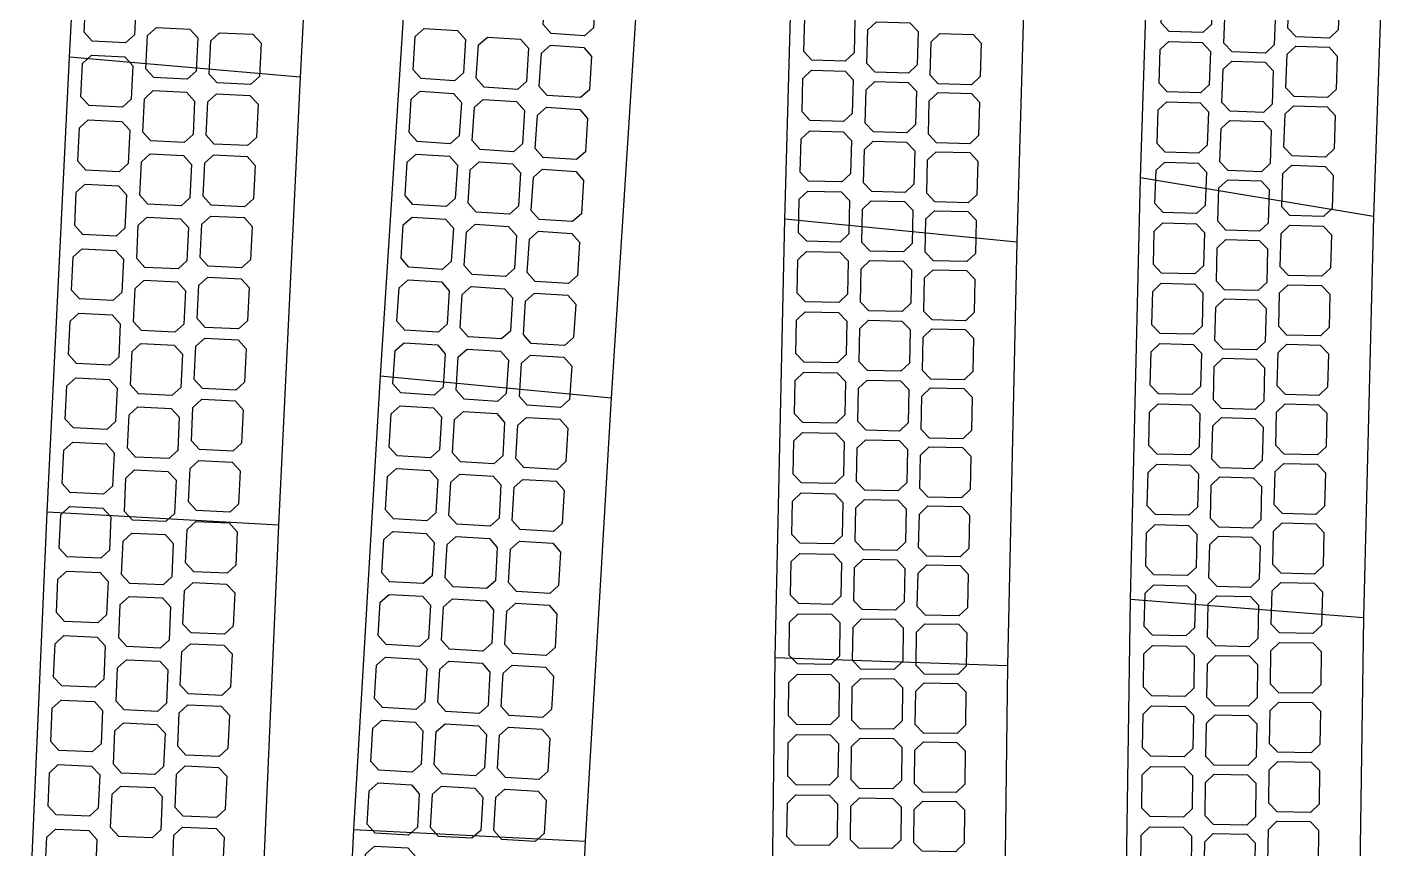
# Model space of a CAD drawing. Header units: millimetres. Extents: x 19106 to 24547, y 13072 to 17462.
# Drawn here: x 22374.4 to 22712.4, y 15459.8 to 15664 of the extents above; entities that cross this region are included whole.
import ezdxf

# ---------------------------------------------------------------- set-up
doc = ezdxf.new("R2010")
doc.units = ezdxf.units.MM
doc.header["$LTSCALE"] = 100
doc.header["$MEASUREMENT"] = 0
doc.layers.add('Default', color=7, linetype='Continuous')
doc.layers.add('PV CELL', color=1, linetype='Continuous')

msp = doc.modelspace()

# ---------------------------------------------------------------- linework, layer by layer
at = {"layer": 'Default'}
for points in [[(22384.92, 15656.59), (22390.72, 15767.52)], [(22447.96, 15761.12), (22442.26, 15651.6)], [(22651.18, 15626.59), (22654.5, 15728.42)], [(22562.74, 15616.34), (22565.74, 15723.14)], [(22623.39, 15713.56), (22620.45, 15610.56)], [(22712.39, 15712.82), (22709.1, 15616.97)], [(22469.32, 15688.47), (22462.18, 15577.38)], [(22519.63, 15571.92), (22526.61, 15680.5)], [(22379.4, 15543.5), (22384.92, 15656.59)], [(22442.26, 15651.6), (22384.92, 15656.59)], [(22442.26, 15651.6), (22384.92, 15656.59)], [(22442.26, 15651.6), (22436.86, 15540.22)], [(22648.64, 15521.81), (22651.18, 15626.59)], [(22709.1, 15616.97), (22651.18, 15626.59)], [(22709.1, 15616.97), (22651.18, 15626.59)], [(22560.36, 15507.33), (22562.74, 15616.34)], [(22620.45, 15610.56), (22562.74, 15616.34)], [(22620.45, 15610.56), (22562.74, 15616.34)], [(22709.1, 15616.97), (22706.59, 15517.18)], [(22620.45, 15610.56), (22618.14, 15505.36)], [(22462.18, 15577.38), (22455.57, 15464.6)], [(22462.18, 15577.38), (22519.63, 15571.92)], [(22462.18, 15577.38), (22519.63, 15571.92)], [(22513.16, 15461.73), (22519.63, 15571.92)], [(22374.41, 15429.57), (22379.4, 15543.5)], [(22436.86, 15540.22), (22379.4, 15543.5)], [(22436.86, 15540.22), (22379.4, 15543.5)], [(22436.86, 15540.22), (22432, 15428.3)], [(22647.12, 15415.23), (22648.64, 15521.81)], [(22706.59, 15517.18), (22648.64, 15521.81)], [(22706.59, 15517.18), (22648.64, 15521.81)], [(22706.59, 15517.18), (22705.1, 15415.07)], [(22558.99, 15397.32), (22560.36, 15507.33)], [(22560.36, 15507.33), (22618.14, 15505.36)], [(22560.36, 15507.33), (22618.14, 15505.36)], [(22618.14, 15505.36), (22616.81, 15398.49)], [(22455.57, 15464.6), (22450.02, 15352.53)], [(22455.57, 15464.6), (22513.16, 15461.73)], [(22455.57, 15464.6), (22513.16, 15461.73)], [(22507.78, 15352.47), (22513.16, 15461.73)]]:
    msp.add_lwpolyline(points, dxfattribs=at)
at = {"layer": 'PV CELL'}
for points in [[(22658.32, 15662.97), (22656.3, 15665.15), (22656.58, 15673.44), (22658.75, 15675.47), (22667.05, 15675.18), (22669.07, 15673.01), (22668.79, 15664.72), (22666.62, 15662.69), (22658.32, 15662.97)], [(22399.52, 15672.63), (22401.5, 15670.42), (22401.07, 15662.13), (22398.87, 15660.14), (22390.58, 15660.57), (22388.59, 15662.78), (22389.02, 15671.07), (22391.23, 15673.06), (22399.52, 15672.63)], [(22504.66, 15662.46), (22502.7, 15664.69), (22503.24, 15672.97), (22505.47, 15674.93), (22513.75, 15674.4), (22515.71, 15672.17), (22515.18, 15663.89), (22512.95, 15661.92), (22504.66, 15662.46)], [(22689.85, 15661.62), (22687.82, 15663.79), (22688.11, 15672.09), (22690.28, 15674.11), (22698.57, 15673.83), (22700.6, 15671.66), (22700.32, 15663.36), (22698.15, 15661.33), (22689.85, 15661.62)], [(22673.93, 15657.88), (22671.91, 15660.05), (22672.19, 15668.34), (22674.36, 15670.37), (22682.66, 15670.09), (22684.69, 15667.92), (22684.4, 15659.62), (22682.23, 15657.59), (22673.93, 15657.88)], [(22578.14, 15668.08), (22580.18, 15665.92), (22579.95, 15657.63), (22577.79, 15655.59), (22569.49, 15655.82), (22567.45, 15657.98), (22567.69, 15666.28), (22569.85, 15668.32), (22578.14, 15668.08)], [(22593.84, 15665.14), (22595.88, 15662.98), (22595.65, 15654.68), (22593.49, 15652.64), (22585.19, 15652.88), (22583.15, 15655.04), (22583.39, 15663.34), (22585.55, 15665.37), (22593.84, 15665.14)], [(22414.81, 15663.57), (22416.8, 15661.37), (22416.4, 15653.08), (22414.2, 15651.09), (22405.91, 15651.49), (22403.92, 15653.69), (22404.32, 15661.98), (22406.52, 15663.98), (22414.81, 15663.57)], [(22430.54, 15662.26), (22432.54, 15660.06), (22432.13, 15651.77), (22429.93, 15649.77), (22421.64, 15650.18), (22419.65, 15652.38), (22420.05, 15660.67), (22422.25, 15662.66), (22430.54, 15662.26)], [(22472.32, 15651.24), (22470.36, 15653.47), (22470.89, 15661.75), (22473.12, 15663.71), (22481.41, 15663.18), (22483.37, 15660.95), (22482.84, 15652.66), (22480.61, 15650.7), (22472.32, 15651.24)], [(22609.54, 15662.19), (22611.58, 15660.04), (22611.35, 15651.74), (22609.19, 15649.7), (22600.89, 15649.94), (22598.85, 15652.09), (22599.09, 15660.39), (22601.25, 15662.43), (22609.54, 15662.19)], [(22488, 15649.11), (22486.04, 15651.34), (22486.57, 15659.63), (22488.8, 15661.59), (22497.08, 15661.05), (22499.04, 15658.82), (22498.51, 15650.54), (22496.28, 15648.58), (22488, 15649.11)], [(22503.67, 15647.05), (22501.71, 15649.29), (22502.25, 15657.57), (22504.48, 15659.53), (22512.76, 15659), (22514.72, 15656.77), (22514.19, 15648.48), (22511.96, 15646.52), (22503.67, 15647.05)], [(22657.81, 15647.98), (22655.78, 15650.15), (22656.07, 15658.45), (22658.24, 15660.47), (22666.53, 15660.19), (22668.56, 15658.02), (22668.27, 15649.72), (22666.1, 15647.7), (22657.81, 15647.98)], [(22689.34, 15646.82), (22687.32, 15648.99), (22687.6, 15657.29), (22689.77, 15659.31), (22698.07, 15659.03), (22700.09, 15656.86), (22699.81, 15648.56), (22697.64, 15646.54), (22689.34, 15646.82)], [(22398.67, 15656.64), (22400.67, 15654.44), (22400.27, 15646.15), (22398.07, 15644.15), (22389.78, 15644.55), (22387.78, 15646.75), (22388.18, 15655.04), (22390.38, 15657.04), (22398.67, 15656.64)], [(22673.43, 15643.13), (22671.4, 15645.3), (22671.69, 15653.59), (22673.86, 15655.62), (22682.15, 15655.33), (22684.18, 15653.16), (22683.89, 15644.87), (22681.72, 15642.84), (22673.43, 15643.13)], [(22577.72, 15653.07), (22579.76, 15650.91), (22579.52, 15642.62), (22577.36, 15640.58), (22569.06, 15640.81), (22567.02, 15642.97), (22567.26, 15651.27), (22569.42, 15653.31), (22577.72, 15653.07)], [(22593.42, 15650.3), (22595.46, 15648.14), (22595.22, 15639.84), (22593.07, 15637.8), (22584.77, 15638.04), (22582.73, 15640.2), (22582.97, 15648.49), (22585.12, 15650.53), (22593.42, 15650.3)], [(22414.04, 15647.86), (22416.04, 15645.66), (22415.64, 15637.37), (22413.44, 15635.37), (22405.15, 15635.77), (22403.15, 15637.97), (22403.56, 15646.26), (22405.75, 15648.26), (22414.04, 15647.86)], [(22429.8, 15647.07), (22431.8, 15644.87), (22431.4, 15636.58), (22429.2, 15634.59), (22420.91, 15634.99), (22418.91, 15637.19), (22419.31, 15645.48), (22421.51, 15647.47), (22429.8, 15647.07)], [(22471.32, 15635.62), (22469.36, 15637.85), (22469.89, 15646.13), (22472.12, 15648.09), (22480.4, 15647.56), (22482.36, 15645.33), (22481.83, 15637.04), (22479.6, 15635.08), (22471.32, 15635.62)], [(22487, 15633.6), (22485.04, 15635.83), (22485.57, 15644.12), (22487.8, 15646.08), (22496.08, 15645.54), (22498.04, 15643.31), (22497.51, 15635.03), (22495.28, 15633.07), (22487, 15633.6)], [(22609.13, 15647.52), (22611.17, 15645.36), (22610.93, 15637.07), (22608.77, 15635.03), (22600.47, 15635.26), (22598.43, 15637.42), (22598.67, 15645.72), (22600.83, 15647.76), (22609.13, 15647.52)], [(22657.29, 15632.99), (22655.27, 15635.16), (22655.55, 15643.45), (22657.72, 15645.48), (22666.02, 15645.2), (22668.04, 15643.02), (22667.76, 15634.73), (22665.59, 15632.7), (22657.29, 15632.99)], [(22502.68, 15631.65), (22500.72, 15633.88), (22501.26, 15642.17), (22503.49, 15644.13), (22511.77, 15643.59), (22513.73, 15641.36), (22513.2, 15633.08), (22510.97, 15631.12), (22502.68, 15631.65)], [(22688.83, 15632.02), (22686.81, 15634.19), (22687.09, 15642.49), (22689.26, 15644.51), (22697.56, 15644.23), (22699.58, 15642.06), (22699.3, 15633.76), (22697.13, 15631.74), (22688.83, 15632.02)], [(22397.9, 15640.61), (22399.89, 15638.41), (22399.49, 15630.12), (22397.29, 15628.12), (22389, 15628.53), (22387, 15630.73), (22387.41, 15639.02), (22389.61, 15641.01), (22397.9, 15640.61)], [(22577.29, 15638.06), (22579.33, 15635.9), (22579.09, 15627.61), (22576.93, 15625.57), (22568.64, 15625.8), (22566.6, 15627.96), (22566.83, 15636.26), (22568.99, 15638.3), (22577.29, 15638.06)], [(22672.92, 15628.37), (22670.89, 15630.54), (22671.18, 15638.84), (22673.35, 15640.87), (22681.64, 15640.58), (22683.67, 15638.41), (22683.39, 15630.11), (22681.22, 15628.09), (22672.92, 15628.37)], [(22593, 15635.46), (22595.04, 15633.3), (22594.8, 15625), (22592.64, 15622.96), (22584.35, 15623.2), (22582.31, 15625.36), (22582.54, 15633.65), (22584.7, 15635.69), (22593, 15635.46)], [(22413.28, 15632.14), (22415.28, 15629.94), (22414.87, 15621.65), (22412.68, 15619.66), (22404.39, 15620.06), (22402.39, 15622.26), (22402.79, 15630.55), (22404.99, 15632.54), (22413.28, 15632.14)], [(22429.07, 15631.88), (22431.06, 15629.68), (22430.66, 15621.39), (22428.46, 15619.4), (22420.17, 15619.8), (22418.17, 15622), (22418.58, 15630.29), (22420.78, 15632.28), (22429.07, 15631.88)], [(22470.31, 15620), (22468.35, 15622.23), (22468.88, 15630.51), (22471.12, 15632.47), (22479.4, 15631.94), (22481.36, 15629.71), (22480.83, 15621.42), (22478.6, 15619.46), (22470.31, 15620)], [(22608.71, 15632.85), (22610.75, 15630.69), (22610.51, 15622.39), (22608.35, 15620.35), (22600.06, 15620.59), (22598.02, 15622.75), (22598.25, 15631.04), (22600.41, 15633.08), (22608.71, 15632.85)], [(22486, 15618.09), (22484.04, 15620.32), (22484.57, 15628.61), (22486.8, 15630.57), (22495.09, 15630.03), (22497.05, 15627.8), (22496.51, 15619.52), (22494.28, 15617.56), (22486, 15618.09)], [(22501.69, 15616.25), (22499.73, 15618.48), (22500.26, 15626.76), (22502.5, 15628.72), (22510.78, 15628.19), (22512.74, 15625.96), (22512.21, 15617.68), (22509.98, 15615.72), (22501.69, 15616.25)], [(22656.78, 15618), (22654.75, 15620.17), (22655.04, 15628.46), (22657.21, 15630.49), (22665.5, 15630.2), (22667.53, 15628.03), (22667.24, 15619.74), (22665.07, 15617.71), (22656.78, 15618)], [(22688.32, 15617.22), (22686.3, 15619.39), (22686.58, 15627.69), (22688.75, 15629.72), (22697.05, 15629.43), (22699.08, 15627.26), (22698.79, 15618.96), (22696.62, 15616.94), (22688.32, 15617.22)], [(22397.12, 15624.58), (22399.11, 15622.38), (22398.71, 15614.09), (22396.51, 15612.1), (22388.22, 15612.5), (22386.23, 15614.7), (22386.63, 15622.99), (22388.83, 15624.98), (22397.12, 15624.58)], [(22672.41, 15613.62), (22670.39, 15615.79), (22670.67, 15624.09), (22672.84, 15626.11), (22681.14, 15625.83), (22683.16, 15623.66), (22682.88, 15615.36), (22680.71, 15613.33), (22672.41, 15613.62)], [(22576.79, 15623.12), (22578.84, 15620.98), (22578.66, 15612.68), (22576.51, 15610.63), (22568.22, 15610.81), (22566.16, 15612.95), (22566.35, 15621.25), (22568.49, 15623.31), (22576.79, 15623.12)], [(22592.52, 15620.68), (22594.57, 15618.54), (22594.39, 15610.24), (22592.24, 15608.19), (22583.94, 15608.37), (22581.89, 15610.51), (22582.07, 15618.81), (22584.22, 15620.87), (22592.52, 15620.68)], [(22608.24, 15618.24), (22610.3, 15616.1), (22610.12, 15607.8), (22607.97, 15605.75), (22599.67, 15605.93), (22597.62, 15608.07), (22597.8, 15616.37), (22599.95, 15618.42), (22608.24, 15618.24)], [(22412.52, 15616.42), (22414.51, 15614.23), (22414.11, 15605.94), (22411.91, 15603.94), (22403.62, 15604.34), (22401.63, 15606.54), (22402.03, 15614.83), (22404.23, 15616.83), (22412.52, 15616.42)], [(22428.33, 15616.69), (22430.32, 15614.49), (22429.92, 15606.2), (22427.72, 15604.21), (22419.43, 15604.61), (22417.44, 15606.81), (22417.84, 15615.1), (22420.04, 15617.1), (22428.33, 15616.69)], [(22469.31, 15604.38), (22467.35, 15606.61), (22467.88, 15614.89), (22470.11, 15616.85), (22478.39, 15616.32), (22480.35, 15614.09), (22479.82, 15605.8), (22477.59, 15603.84), (22469.31, 15604.38)], [(22485, 15602.58), (22483.04, 15604.81), (22483.58, 15613.1), (22485.81, 15615.06), (22494.09, 15614.53), (22496.05, 15612.29), (22495.52, 15604.01), (22493.29, 15602.05), (22485, 15602.58)], [(22656.4, 15602.9), (22654.36, 15605.05), (22654.56, 15613.35), (22656.72, 15615.4), (22665.01, 15615.19), (22667.06, 15613.04), (22666.85, 15604.74), (22664.7, 15602.69), (22656.4, 15602.9)], [(22687.95, 15602.32), (22685.91, 15604.48), (22686.12, 15612.77), (22688.27, 15614.82), (22696.56, 15614.61), (22698.61, 15612.46), (22698.4, 15604.16), (22696.25, 15602.12), (22687.95, 15602.32)], [(22500.7, 15600.85), (22498.74, 15603.08), (22499.27, 15611.36), (22501.5, 15613.32), (22509.79, 15612.79), (22511.75, 15610.56), (22511.22, 15602.28), (22508.99, 15600.31), (22500.7, 15600.85)], [(22672.08, 15598.76), (22670.03, 15600.92), (22670.24, 15609.21), (22672.4, 15611.26), (22680.69, 15611.05), (22682.74, 15608.9), (22682.53, 15600.6), (22680.38, 15598.56), (22672.08, 15598.76)], [(22396.34, 15608.55), (22398.34, 15606.35), (22397.93, 15598.06), (22395.73, 15596.07), (22387.44, 15596.47), (22385.45, 15598.67), (22385.85, 15606.96), (22388.05, 15608.96), (22396.34, 15608.55)], [(22576.46, 15608.11), (22578.51, 15605.97), (22578.33, 15597.67), (22576.18, 15595.61), (22567.89, 15595.8), (22565.83, 15597.94), (22566.01, 15606.24), (22568.16, 15608.29), (22576.46, 15608.11)], [(22592.19, 15605.84), (22594.24, 15603.69), (22594.06, 15595.4), (22591.92, 15593.34), (22583.62, 15593.52), (22581.56, 15595.67), (22581.75, 15603.97), (22583.89, 15606.02), (22592.19, 15605.84)], [(22411.76, 15600.71), (22413.75, 15598.51), (22413.35, 15590.22), (22411.15, 15588.22), (22402.86, 15588.63), (22400.86, 15590.82), (22401.27, 15599.12), (22403.47, 15601.11), (22411.76, 15600.71)], [(22427.59, 15601.51), (22429.59, 15599.31), (22429.18, 15591.02), (22426.98, 15589.02), (22418.69, 15589.42), (22416.7, 15591.62), (22417.1, 15599.91), (22419.3, 15601.91), (22427.59, 15601.51)], [(22468.3, 15588.76), (22466.34, 15590.99), (22466.88, 15599.27), (22469.11, 15601.23), (22477.39, 15600.7), (22479.35, 15598.47), (22478.82, 15590.18), (22476.59, 15588.22), (22468.3, 15588.76)], [(22607.92, 15603.57), (22609.98, 15601.42), (22609.79, 15593.12), (22607.65, 15591.07), (22599.35, 15591.25), (22597.3, 15593.4), (22597.48, 15601.7), (22599.62, 15603.75), (22607.92, 15603.57)], [(22484.01, 15587.07), (22482.05, 15589.3), (22482.58, 15597.59), (22484.81, 15599.55), (22493.09, 15599.02), (22495.05, 15596.79), (22494.52, 15588.5), (22492.29, 15586.54), (22484.01, 15587.07)], [(22499.71, 15585.44), (22497.75, 15587.67), (22498.28, 15595.96), (22500.51, 15597.92), (22508.8, 15597.39), (22510.76, 15595.16), (22510.22, 15586.87), (22507.99, 15584.91), (22499.71, 15585.44)], [(22656.03, 15587.9), (22653.98, 15590.06), (22654.19, 15598.35), (22656.34, 15600.4), (22664.64, 15600.19), (22666.68, 15598.04), (22666.48, 15589.74), (22664.32, 15587.7), (22656.03, 15587.9)], [(22687.58, 15587.52), (22685.54, 15589.67), (22685.74, 15597.97), (22687.9, 15600.02), (22696.19, 15599.81), (22698.24, 15597.66), (22698.03, 15589.36), (22695.88, 15587.31), (22687.58, 15587.52)], [(22671.71, 15584.01), (22669.66, 15586.16), (22669.87, 15594.46), (22672.02, 15596.5), (22680.32, 15596.3), (22682.37, 15594.14), (22682.16, 15585.85), (22680.01, 15583.8), (22671.71, 15584.01)], [(22395.56, 15592.53), (22397.56, 15590.33), (22397.16, 15582.04), (22394.96, 15580.04), (22386.67, 15580.44), (22384.67, 15582.64), (22385.07, 15590.93), (22387.27, 15592.93), (22395.56, 15592.53)], [(22576.13, 15593.1), (22578.18, 15590.95), (22578, 15582.66), (22575.85, 15580.6), (22567.56, 15580.78), (22565.5, 15582.93), (22565.68, 15591.23), (22567.83, 15593.28), (22576.13, 15593.1)], [(22591.86, 15590.99), (22593.92, 15588.85), (22593.73, 15580.55), (22591.59, 15578.5), (22583.29, 15578.68), (22581.24, 15580.83), (22581.42, 15589.12), (22583.57, 15591.18), (22591.86, 15590.99)], [(22607.6, 15588.89), (22609.65, 15586.74), (22609.47, 15578.45), (22607.32, 15576.39), (22599.03, 15576.58), (22596.97, 15578.72), (22597.16, 15587.02), (22599.3, 15589.07), (22607.6, 15588.89)], [(22410.99, 15584.99), (22412.99, 15582.79), (22412.59, 15574.5), (22410.39, 15572.51), (22402.1, 15572.91), (22400.1, 15575.11), (22400.5, 15583.4), (22402.7, 15585.39), (22410.99, 15584.99)], [(22426.85, 15586.32), (22428.85, 15584.12), (22428.45, 15575.83), (22426.25, 15573.83), (22417.96, 15574.23), (22415.96, 15576.43), (22416.36, 15584.72), (22418.56, 15586.72), (22426.85, 15586.32)], [(22467.3, 15573.13), (22465.34, 15575.37), (22465.87, 15583.65), (22468.1, 15585.61), (22476.38, 15585.08), (22478.35, 15582.85), (22477.81, 15574.56), (22475.58, 15572.6), (22467.3, 15573.13)], [(22655.65, 15572.91), (22653.6, 15575.06), (22653.81, 15583.36), (22655.96, 15585.4), (22664.26, 15585.19), (22666.31, 15583.04), (22666.1, 15574.74), (22663.95, 15572.7), (22655.65, 15572.91)], [(22687.21, 15572.72), (22685.16, 15574.87), (22685.37, 15583.17), (22687.52, 15585.22), (22695.82, 15585.01), (22697.87, 15582.85), (22697.66, 15574.56), (22695.51, 15572.51), (22687.21, 15572.72)], [(22483.01, 15571.56), (22481.05, 15573.8), (22481.58, 15582.08), (22483.81, 15584.04), (22492.09, 15583.51), (22494.05, 15581.28), (22493.52, 15572.99), (22491.29, 15571.03), (22483.01, 15571.56)], [(22498.72, 15570.04), (22496.76, 15572.27), (22497.29, 15580.56), (22499.52, 15582.52), (22507.81, 15581.98), (22509.77, 15579.75), (22509.23, 15571.47), (22507, 15569.51), (22498.72, 15570.04)], [(22671.34, 15569.25), (22669.29, 15571.4), (22669.5, 15579.7), (22671.65, 15581.75), (22679.95, 15581.54), (22682, 15579.39), (22681.79, 15571.09), (22679.64, 15569.04), (22671.34, 15569.25)], [(22575.8, 15578.09), (22577.85, 15575.94), (22577.67, 15567.64), (22575.52, 15565.59), (22567.23, 15565.77), (22565.17, 15567.92), (22565.35, 15576.22), (22567.5, 15578.27), (22575.8, 15578.09)], [(22394.78, 15576.5), (22396.78, 15574.3), (22396.38, 15566.01), (22394.18, 15564.01), (22385.89, 15564.41), (22383.89, 15566.61), (22384.29, 15574.9), (22386.49, 15576.9), (22394.78, 15576.5)], [(22591.54, 15576.15), (22593.59, 15574.01), (22593.41, 15565.71), (22591.26, 15563.65), (22582.96, 15563.84), (22580.91, 15565.98), (22581.09, 15574.28), (22583.24, 15576.33), (22591.54, 15576.15)], [(22607.28, 15574.21), (22609.33, 15572.07), (22609.15, 15563.77), (22607, 15561.72), (22598.7, 15561.9), (22596.65, 15564.05), (22596.83, 15572.34), (22598.98, 15574.4), (22607.28, 15574.21)], [(22426.12, 15571.13), (22428.11, 15568.93), (22427.71, 15560.64), (22425.51, 15558.64), (22417.22, 15559.05), (22415.22, 15561.25), (22415.63, 15569.54), (22417.83, 15571.53), (22426.12, 15571.13)], [(22410.23, 15569.28), (22412.23, 15567.08), (22411.82, 15558.79), (22409.62, 15556.79), (22401.33, 15557.19), (22399.34, 15559.39), (22399.74, 15567.68), (22401.94, 15569.68), (22410.23, 15569.28)], [(22466.39, 15557.45), (22464.42, 15559.67), (22464.9, 15567.95), (22467.12, 15569.93), (22475.41, 15569.44), (22477.38, 15567.22), (22476.9, 15558.94), (22474.68, 15556.96), (22466.39, 15557.45)], [(22482.11, 15555.99), (22480.14, 15558.21), (22480.62, 15566.5), (22482.84, 15568.47), (22491.13, 15567.98), (22493.1, 15565.76), (22492.62, 15557.48), (22490.4, 15555.5), (22482.11, 15555.99)], [(22655.27, 15557.91), (22653.23, 15560.06), (22653.44, 15568.36), (22655.59, 15570.41), (22663.88, 15570.2), (22665.93, 15568.04), (22665.72, 15559.75), (22663.57, 15557.7), (22655.27, 15557.91)], [(22686.84, 15557.92), (22684.79, 15560.07), (22685, 15568.37), (22687.15, 15570.41), (22695.45, 15570.2), (22697.5, 15568.05), (22697.29, 15559.75), (22695.14, 15557.71), (22686.84, 15557.92)], [(22497.83, 15554.57), (22495.86, 15556.79), (22496.34, 15565.08), (22498.56, 15567.05), (22506.85, 15566.57), (22508.82, 15564.35), (22508.34, 15556.06), (22506.12, 15554.09), (22497.83, 15554.57)], [(22670.97, 15554.49), (22668.92, 15556.65), (22669.13, 15564.94), (22671.28, 15566.99), (22679.58, 15566.78), (22681.63, 15564.63), (22681.42, 15556.33), (22679.27, 15554.29), (22670.97, 15554.49)], [(22394.01, 15560.47), (22396, 15558.27), (22395.6, 15549.98), (22393.4, 15547.98), (22385.11, 15548.39), (22383.11, 15550.59), (22383.52, 15558.88), (22385.72, 15560.87), (22394.01, 15560.47)], [(22575.47, 15563.08), (22577.52, 15560.93), (22577.34, 15552.63), (22575.19, 15550.58), (22566.9, 15550.76), (22564.84, 15552.91), (22565.02, 15561.2), (22567.17, 15563.26), (22575.47, 15563.08)], [(22591.21, 15561.31), (22593.26, 15559.16), (22593.08, 15550.86), (22590.94, 15548.81), (22582.64, 15548.99), (22580.58, 15551.14), (22580.77, 15559.44), (22582.91, 15561.49), (22591.21, 15561.31)], [(22606.95, 15559.54), (22609.01, 15557.39), (22608.82, 15549.09), (22606.68, 15547.04), (22598.38, 15547.22), (22596.33, 15549.37), (22596.51, 15557.67), (22598.66, 15559.72), (22606.95, 15559.54)], [(22409.41, 15553.62), (22411.41, 15551.43), (22411.05, 15543.13), (22408.86, 15541.13), (22400.57, 15541.49), (22398.57, 15543.68), (22398.93, 15551.97), (22401.11, 15553.98), (22409.41, 15553.62)], [(22425.38, 15555.94), (22427.37, 15553.74), (22426.97, 15545.45), (22424.77, 15543.45), (22416.48, 15543.86), (22414.49, 15546.06), (22414.89, 15554.35), (22417.09, 15556.34), (22425.38, 15555.94)], [(22465.47, 15541.82), (22463.5, 15544.04), (22463.99, 15552.33), (22466.21, 15554.3), (22474.49, 15553.82), (22476.47, 15551.6), (22475.98, 15543.31), (22473.76, 15541.34), (22465.47, 15541.82)], [(22654.9, 15542.91), (22652.85, 15545.06), (22653.06, 15553.36), (22655.21, 15555.41), (22663.51, 15555.2), (22665.55, 15553.05), (22665.35, 15544.75), (22663.19, 15542.7), (22654.9, 15542.91)], [(22686.47, 15543.11), (22684.42, 15545.27), (22684.63, 15553.56), (22686.78, 15555.61), (22695.08, 15555.4), (22697.13, 15553.25), (22696.92, 15544.95), (22694.77, 15542.91), (22686.47, 15543.11)], [(22481.2, 15540.48), (22479.23, 15542.69), (22479.71, 15550.98), (22481.93, 15552.95), (22490.22, 15552.47), (22492.19, 15550.25), (22491.71, 15541.96), (22489.49, 15539.99), (22481.2, 15540.48)], [(22496.93, 15539.17), (22494.95, 15541.39), (22495.44, 15549.67), (22497.66, 15551.64), (22505.95, 15551.16), (22507.92, 15548.94), (22507.43, 15540.65), (22505.21, 15538.68), (22496.93, 15539.17)], [(22670.6, 15539.74), (22668.55, 15541.89), (22668.76, 15550.19), (22670.91, 15552.23), (22679.21, 15552.02), (22681.26, 15549.87), (22681.05, 15541.57), (22678.9, 15539.53), (22670.6, 15539.74)], [(22575.14, 15548.06), (22577.19, 15545.92), (22577.01, 15537.62), (22574.86, 15535.57), (22566.56, 15535.75), (22564.51, 15537.9), (22564.69, 15546.19), (22566.84, 15548.25), (22575.14, 15548.06)], [(22393.22, 15544.5), (22395.23, 15542.31), (22394.87, 15534.01), (22392.68, 15532.01), (22384.38, 15532.37), (22382.38, 15534.56), (22382.74, 15542.85), (22384.93, 15544.86), (22393.22, 15544.5)], [(22590.88, 15546.46), (22592.94, 15544.32), (22592.76, 15536.02), (22590.61, 15533.97), (22582.31, 15534.15), (22580.26, 15536.29), (22580.44, 15544.59), (22582.59, 15546.65), (22590.88, 15546.46)], [(22606.63, 15544.86), (22608.68, 15542.72), (22608.5, 15534.42), (22606.36, 15532.36), (22598.06, 15532.55), (22596, 15534.69), (22596.19, 15542.99), (22598.33, 15545.04), (22606.63, 15544.86)], [(22424.64, 15540.81), (22426.65, 15538.62), (22426.29, 15530.32), (22424.1, 15528.32), (22415.81, 15528.68), (22413.8, 15530.87), (22414.16, 15539.16), (22416.35, 15541.16), (22424.64, 15540.81)], [(22654.52, 15527.91), (22652.47, 15530.07), (22652.68, 15538.36), (22654.83, 15540.41), (22663.13, 15540.2), (22665.18, 15538.05), (22664.97, 15529.75), (22662.82, 15527.71), (22654.52, 15527.91)], [(22686.1, 15528.31), (22684.05, 15530.46), (22684.26, 15538.76), (22686.41, 15540.81), (22694.71, 15540.6), (22696.75, 15538.45), (22696.55, 15530.15), (22694.39, 15528.1), (22686.1, 15528.31)], [(22408.72, 15537.9), (22410.73, 15535.71), (22410.37, 15527.41), (22408.18, 15525.41), (22399.89, 15525.77), (22397.88, 15527.96), (22398.24, 15536.25), (22400.43, 15538.25), (22408.72, 15537.9)], [(22464.56, 15526.2), (22462.58, 15528.42), (22463.07, 15536.7), (22465.29, 15538.68), (22473.58, 15538.19), (22475.55, 15535.97), (22475.06, 15527.69), (22472.84, 15525.71), (22464.56, 15526.2)], [(22480.29, 15524.96), (22478.32, 15527.18), (22478.8, 15535.47), (22481.02, 15537.44), (22489.31, 15536.95), (22491.28, 15534.73), (22490.8, 15526.45), (22488.58, 15524.47), (22480.29, 15524.96)], [(22670.23, 15524.98), (22668.18, 15527.13), (22668.39, 15535.43), (22670.54, 15537.48), (22678.84, 15537.27), (22680.89, 15535.11), (22680.68, 15526.82), (22678.53, 15524.77), (22670.23, 15524.98)], [(22496.02, 15523.76), (22494.05, 15525.98), (22494.54, 15534.26), (22496.76, 15536.24), (22505.04, 15535.75), (22507.02, 15533.53), (22506.53, 15525.25), (22504.31, 15523.27), (22496.02, 15523.76)], [(22574.81, 15533.05), (22576.86, 15530.91), (22576.68, 15522.61), (22574.53, 15520.56), (22566.23, 15520.74), (22564.18, 15522.88), (22564.36, 15531.18), (22566.51, 15533.23), (22574.81, 15533.05)], [(22590.56, 15531.62), (22592.61, 15529.47), (22592.43, 15521.18), (22590.28, 15519.12), (22581.98, 15519.3), (22579.93, 15521.45), (22580.11, 15529.75), (22582.26, 15531.8), (22590.56, 15531.62)], [(22606.31, 15530.19), (22608.36, 15528.04), (22608.18, 15519.74), (22606.03, 15517.69), (22597.73, 15517.87), (22595.68, 15520.02), (22595.86, 15528.32), (22598.01, 15530.37), (22606.31, 15530.19)], [(22392.52, 15528.46), (22394.53, 15526.28), (22394.17, 15517.98), (22391.98, 15515.98), (22383.69, 15516.34), (22381.68, 15518.53), (22382.04, 15526.82), (22384.23, 15528.82), (22392.52, 15528.46)], [(22423.98, 15525.61), (22425.99, 15523.42), (22425.63, 15515.13), (22423.44, 15513.12), (22415.15, 15513.48), (22413.14, 15515.67), (22413.5, 15523.97), (22415.69, 15525.97), (22423.98, 15525.61)], [(22654.14, 15512.92), (22652.1, 15515.07), (22652.31, 15523.37), (22654.46, 15525.41), (22662.76, 15525.2), (22664.8, 15523.05), (22664.59, 15514.76), (22662.44, 15512.71), (22654.14, 15512.92)], [(22685.72, 15513.51), (22683.68, 15515.66), (22683.89, 15523.96), (22686.04, 15526), (22694.34, 15525.8), (22696.38, 15523.64), (22696.17, 15515.35), (22694.02, 15513.3), (22685.72, 15513.51)], [(22408.04, 15522.17), (22410.05, 15519.99), (22409.69, 15511.69), (22407.5, 15509.69), (22399.21, 15510.05), (22397.2, 15512.24), (22397.56, 15520.53), (22399.75, 15522.53), (22408.04, 15522.17)], [(22463.64, 15510.57), (22461.67, 15512.79), (22462.15, 15521.08), (22464.37, 15523.05), (22472.66, 15522.57), (22474.63, 15520.35), (22474.15, 15512.06), (22471.93, 15510.09), (22463.64, 15510.57)], [(22479.38, 15509.45), (22477.41, 15511.66), (22477.89, 15519.95), (22480.11, 15521.92), (22488.4, 15521.44), (22490.37, 15519.22), (22489.89, 15510.93), (22487.67, 15508.96), (22479.38, 15509.45)], [(22495.12, 15508.35), (22493.15, 15510.57), (22493.63, 15518.86), (22495.85, 15520.83), (22504.14, 15520.34), (22506.11, 15518.12), (22505.63, 15509.84), (22503.41, 15507.86), (22495.12, 15508.35)], [(22669.86, 15510.22), (22667.81, 15512.37), (22668.02, 15520.67), (22670.17, 15522.72), (22678.47, 15522.51), (22680.52, 15520.36), (22680.31, 15512.06), (22678.16, 15510.01), (22669.86, 15510.22)], [(22574.36, 15518.14), (22576.44, 15516.02), (22576.34, 15507.72), (22574.21, 15505.64), (22565.91, 15505.75), (22563.84, 15507.87), (22563.94, 15516.17), (22566.07, 15518.25), (22574.36, 15518.14)], [(22590.13, 15516.88), (22592.2, 15514.75), (22592.1, 15506.45), (22589.97, 15504.38), (22581.67, 15504.48), (22579.6, 15506.61), (22579.7, 15514.91), (22581.83, 15516.98), (22590.13, 15516.88)], [(22605.89, 15515.61), (22607.96, 15513.49), (22607.86, 15505.19), (22605.74, 15503.11), (22597.44, 15503.22), (22595.36, 15505.34), (22595.47, 15513.64), (22597.59, 15515.71), (22605.89, 15515.61)], [(22391.83, 15512.43), (22393.83, 15510.24), (22393.47, 15501.95), (22391.28, 15499.94), (22382.99, 15500.3), (22380.99, 15502.49), (22381.35, 15510.79), (22383.53, 15512.79), (22391.83, 15512.43)], [(22423.32, 15510.42), (22425.33, 15508.23), (22424.97, 15499.94), (22422.78, 15497.93), (22414.49, 15498.29), (22412.48, 15500.48), (22412.84, 15508.77), (22415.03, 15510.78), (22423.32, 15510.42)], [(22653.98, 15497.81), (22651.91, 15499.94), (22652.03, 15508.24), (22654.16, 15510.31), (22662.46, 15510.18), (22664.53, 15508.05), (22664.41, 15499.75), (22662.28, 15497.69), (22653.98, 15497.81)], [(22685.55, 15498.59), (22683.48, 15500.72), (22683.6, 15509.02), (22685.73, 15511.09), (22694.03, 15510.97), (22696.1, 15508.84), (22695.98, 15500.54), (22693.85, 15498.47), (22685.55, 15498.59)], [(22407.36, 15506.45), (22409.37, 15504.27), (22409.01, 15495.97), (22406.82, 15493.97), (22398.53, 15494.33), (22396.52, 15496.52), (22396.88, 15504.81), (22399.07, 15506.81), (22407.36, 15506.45)], [(22462.73, 15494.95), (22460.75, 15497.17), (22461.24, 15505.45), (22463.46, 15507.43), (22471.74, 15506.94), (22473.72, 15504.72), (22473.23, 15496.43), (22471.01, 15494.46), (22462.73, 15494.95)], [(22669.72, 15495.35), (22667.65, 15497.48), (22667.78, 15505.78), (22669.91, 15507.85), (22678.2, 15507.73), (22680.27, 15505.6), (22680.15, 15497.3), (22678.02, 15495.23), (22669.72, 15495.35)], [(22478.47, 15493.93), (22476.5, 15496.15), (22476.98, 15504.44), (22479.2, 15506.41), (22487.49, 15505.92), (22489.46, 15503.7), (22488.98, 15495.42), (22486.76, 15493.44), (22478.47, 15493.93)], [(22494.22, 15492.94), (22492.24, 15495.16), (22492.73, 15503.45), (22494.95, 15505.42), (22503.24, 15504.93), (22505.21, 15502.72), (22504.72, 15494.43), (22502.5, 15492.46), (22494.22, 15492.94)], [(22574.18, 15503.13), (22576.25, 15501), (22576.15, 15492.7), (22574.02, 15490.63), (22565.72, 15490.73), (22563.65, 15492.86), (22563.75, 15501.16), (22565.88, 15503.23), (22574.18, 15503.13)], [(22589.94, 15502.03), (22592.02, 15499.9), (22591.91, 15491.61), (22589.79, 15489.53), (22581.49, 15489.63), (22579.42, 15491.76), (22579.52, 15500.06), (22581.64, 15502.13), (22589.94, 15502.03)], [(22605.71, 15500.93), (22607.78, 15498.81), (22607.68, 15490.51), (22605.55, 15488.43), (22597.25, 15488.54), (22595.18, 15490.66), (22595.28, 15498.96), (22597.41, 15501.04), (22605.71, 15500.93)], [(22391.13, 15496.4), (22393.14, 15494.21), (22392.78, 15485.92), (22390.59, 15483.91), (22382.3, 15484.27), (22380.29, 15486.46), (22380.65, 15494.75), (22382.84, 15496.76), (22391.13, 15496.4)], [(22422.67, 15495.23), (22424.67, 15493.04), (22424.31, 15484.75), (22422.12, 15482.74), (22413.83, 15483.1), (22411.82, 15485.29), (22412.18, 15493.58), (22414.37, 15495.59), (22422.67, 15495.23)], [(22653.76, 15482.81), (22651.69, 15484.94), (22651.81, 15493.24), (22653.94, 15495.3), (22662.24, 15495.18), (22664.31, 15493.05), (22664.19, 15484.75), (22662.06, 15482.68), (22653.76, 15482.81)], [(22669.51, 15480.59), (22667.44, 15482.72), (22667.56, 15491.02), (22669.69, 15493.09), (22677.99, 15492.97), (22680.06, 15490.84), (22679.94, 15482.54), (22677.81, 15480.47), (22669.51, 15480.59)], [(22685.33, 15483.79), (22683.26, 15485.92), (22683.39, 15494.22), (22685.52, 15496.29), (22693.82, 15496.16), (22695.88, 15494.03), (22695.76, 15485.73), (22693.63, 15483.67), (22685.33, 15483.79)], [(22406.68, 15490.73), (22408.68, 15488.55), (22408.32, 15480.25), (22406.14, 15478.25), (22397.84, 15478.61), (22395.84, 15480.8), (22396.2, 15489.09), (22398.39, 15491.09), (22406.68, 15490.73)], [(22461.81, 15479.32), (22459.84, 15481.54), (22460.32, 15489.83), (22462.54, 15491.8), (22470.83, 15491.31), (22472.8, 15489.09), (22472.31, 15480.81), (22470.09, 15478.84), (22461.81, 15479.32)], [(22477.56, 15478.42), (22475.59, 15480.64), (22476.07, 15488.92), (22478.29, 15490.89), (22486.58, 15490.41), (22488.55, 15488.19), (22488.07, 15479.9), (22485.85, 15477.93), (22477.56, 15478.42)], [(22493.31, 15477.53), (22491.34, 15479.75), (22491.83, 15488.04), (22494.05, 15490.01), (22502.33, 15489.53), (22504.31, 15487.31), (22503.82, 15479.02), (22501.6, 15477.05), (22493.31, 15477.53)], [(22573.99, 15488.11), (22576.07, 15485.99), (22575.96, 15477.69), (22573.84, 15475.61), (22565.54, 15475.72), (22563.46, 15477.84), (22563.57, 15486.14), (22565.69, 15488.22), (22573.99, 15488.11)], [(22589.76, 15487.18), (22591.83, 15485.06), (22591.73, 15476.76), (22589.6, 15474.69), (22581.3, 15474.79), (22579.23, 15476.91), (22579.33, 15485.21), (22581.46, 15487.29), (22589.76, 15487.18)], [(22605.53, 15486.25), (22607.6, 15484.13), (22607.5, 15475.83), (22605.37, 15473.76), (22597.07, 15473.86), (22595, 15475.98), (22595.1, 15484.28), (22597.23, 15486.36), (22605.53, 15486.25)], [(22390.44, 15480.37), (22392.44, 15478.18), (22392.08, 15469.89), (22389.89, 15467.88), (22381.6, 15468.24), (22379.59, 15470.43), (22379.95, 15478.72), (22382.14, 15480.73), (22390.44, 15480.37)], [(22422.01, 15480.04), (22424.01, 15477.85), (22423.65, 15469.56), (22421.46, 15467.55), (22413.17, 15467.91), (22411.16, 15470.1), (22411.52, 15478.39), (22413.71, 15480.4), (22422.01, 15480.04)], [(22653.54, 15467.81), (22651.47, 15469.94), (22651.59, 15478.23), (22653.72, 15480.3), (22662.02, 15480.18), (22664.09, 15478.05), (22663.97, 15469.75), (22661.84, 15467.68), (22653.54, 15467.81)], [(22685.12, 15468.98), (22683.05, 15471.11), (22683.17, 15479.41), (22685.3, 15481.48), (22693.6, 15481.36), (22695.67, 15479.23), (22695.55, 15470.93), (22693.42, 15468.86), (22685.12, 15468.98)], [(22460.89, 15463.7), (22458.92, 15465.92), (22459.41, 15474.2), (22461.62, 15476.17), (22469.91, 15475.69), (22471.88, 15473.47), (22471.4, 15465.18), (22469.18, 15463.21), (22460.89, 15463.7)], [(22669.29, 15465.83), (22667.22, 15467.96), (22667.34, 15476.26), (22669.47, 15478.33), (22677.77, 15478.21), (22679.84, 15476.08), (22679.72, 15467.78), (22677.59, 15465.71), (22669.29, 15465.83)], [(22406, 15475.01), (22408, 15472.83), (22407.64, 15464.53), (22405.45, 15462.53), (22397.16, 15462.89), (22395.15, 15465.08), (22395.51, 15473.37), (22397.7, 15475.37), (22406, 15475.01)], [(22476.65, 15462.9), (22474.68, 15465.12), (22475.16, 15473.41), (22477.38, 15475.38), (22485.67, 15474.89), (22487.64, 15472.67), (22487.16, 15464.39), (22484.94, 15462.41), (22476.65, 15462.9)], [(22492.41, 15462.13), (22490.44, 15464.35), (22490.92, 15472.63), (22493.14, 15474.6), (22501.43, 15474.12), (22503.4, 15471.9), (22502.92, 15463.61), (22500.7, 15461.64), (22492.41, 15462.13)], [(22573.81, 15473.1), (22575.88, 15470.97), (22575.78, 15462.67), (22573.65, 15460.6), (22565.35, 15460.7), (22563.28, 15462.83), (22563.38, 15471.13), (22565.51, 15473.2), (22573.81, 15473.1)], [(22589.58, 15472.34), (22591.65, 15470.21), (22591.55, 15461.91), (22589.42, 15459.84), (22581.12, 15459.94), (22579.05, 15462.07), (22579.15, 15470.37), (22581.28, 15472.44), (22589.58, 15472.34)], [(22605.34, 15471.58), (22607.42, 15469.45), (22607.32, 15461.15), (22605.19, 15459.08), (22596.89, 15459.18), (22594.82, 15461.31), (22594.92, 15469.6), (22597.05, 15471.68), (22605.34, 15471.58)], [(22684.9, 15454.18), (22682.83, 15456.31), (22682.95, 15464.61), (22685.08, 15466.67), (22693.38, 15466.55), (22695.45, 15464.42), (22695.33, 15456.12), (22693.2, 15454.05), (22684.9, 15454.18)], [(22389.74, 15464.34), (22391.75, 15462.15), (22391.39, 15453.86), (22389.2, 15451.85), (22380.91, 15452.21), (22378.9, 15454.4), (22379.26, 15462.69), (22381.45, 15464.7), (22389.74, 15464.34)], [(22421.35, 15464.84), (22423.35, 15462.66), (22422.99, 15454.36), (22420.8, 15452.36), (22412.51, 15452.72), (22410.51, 15454.91), (22410.87, 15463.2), (22413.05, 15465.2), (22421.35, 15464.84)], [(22653.32, 15452.8), (22651.25, 15454.94), (22651.37, 15463.23), (22653.51, 15465.3), (22661.8, 15465.18), (22663.87, 15463.05), (22663.75, 15454.75), (22661.62, 15452.68), (22653.32, 15452.8)], [(22669.08, 15451.07), (22667.01, 15453.2), (22667.13, 15461.5), (22669.26, 15463.57), (22677.56, 15463.45), (22679.63, 15461.32), (22679.51, 15453.02), (22677.38, 15450.95), (22669.08, 15451.07)], [(22460.13, 15447.96), (22458.13, 15450.17), (22458.54, 15458.46), (22460.74, 15460.45), (22469.03, 15460.04), (22471.02, 15457.84), (22470.62, 15449.55), (22468.42, 15447.56), (22460.13, 15447.96)]]:
    msp.add_lwpolyline(points, dxfattribs=at)

doc.saveas('drawing.dxf')
